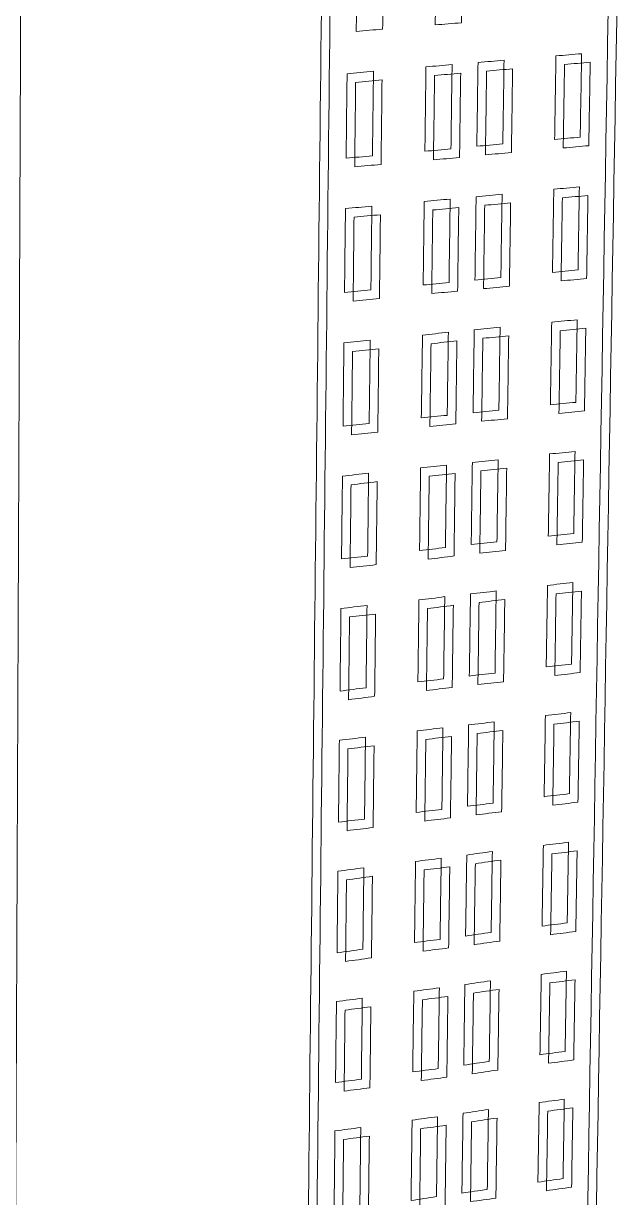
# Model space of a CAD drawing. Header units: centimetres. Extents: x -10.6 to 11.8, y -10.5 to 10.6.
# Drawn here: x 6.155 to 7.285, y -4.709 to -2.485 of the extents above; entities that cross this region are included whole.
import ezdxf

# ---------------------------------------------------------------- set-up
doc = ezdxf.new("R2010")
doc.units = ezdxf.units.CM
doc.header["$MEASUREMENT"] = 0
doc.layers.add('Livello 1', color=7, linetype='Continuous')

msp = doc.modelspace()

# ---------------------------------------------------------------- linework, layer by layer
at = {"layer": 'Livello 1', "color": 7, "lineweight": 9}
for points, knots in [([(7.14208, -9.54511), (7.16166, -8.40217), (7.18185, -7.22331), (7.20259, -6.01229), (7.20259, -6.01229), (7.22396, -4.76462), (7.246, -3.47729), (7.26872, -2.15032), (7.26872, -2.15032), (7.17869, -2.15705), (7.08831, -2.16379), (6.99761, -2.17056), (6.99761, -2.17056), (6.90655, -2.17736), (6.81481, -2.18422), (6.72273, -2.1911), (6.72273, -2.1911), (6.71381, -3.011), (6.70522, -3.81499), (6.69663, -4.60307), (6.69663, -4.60307), (6.6882, -5.37675), (6.67991, -6.13755), (6.67177, -6.88319), (6.67177, -6.88319), (6.58005, -6.90188), (6.48793, -6.92029), (6.39549, -6.93875), (6.39549, -6.93875), (6.3024, -6.95733), (6.20881, -6.97598), (6.11482, -6.99512), (6.11482, -6.99512), (6.11796, -6.2384), (6.12117, -5.46707), (6.12442, -4.68269), (6.12442, -4.68269), (6.12774, -3.88295), (6.13112, -3.06707), (6.13455, -2.23506), (6.13455, -2.23506), (6.03904, -2.24218), (5.94317, -2.24935), (5.84664, -2.25656), (5.84664, -2.25656), (5.74975, -2.26379), (5.65235, -2.27108), (5.55461, -2.27839), (5.55461, -2.27839), (5.55793, -3.66344), (5.56117, -5.00647), (5.56445, -6.30586), (5.56445, -6.30586), (5.56764, -7.56556), (5.57057, -8.78948), (5.57358, -9.97521), (5.57358, -9.97521), (5.61468, -9.96393), (5.65578, -9.95262), (5.69687, -9.94134), (5.69687, -9.94134), (5.69643, -9.96244), (5.69598, -9.98275), (5.69553, -10.00306), (5.69553, -10.00306), (5.70353, -10.01018), (5.71169, -10.01725), (5.71985, -10.02354), (5.71985, -10.02354), (5.94016, -9.96257), (6.15797, -9.90227), (6.37343, -9.84266), (6.37343, -9.84266), (6.58622, -9.78377), (6.79713, -9.72541), (7.00538, -9.66775), (7.00538, -9.66775), (7.01304, -9.65745), (7.0207, -9.64636), (7.02837, -9.63526), (7.02837, -9.63526), (7.02898, -9.61567), (7.02961, -9.59608), (7.03023, -9.57574), (7.03023, -9.57574), (7.06741, -9.56555), (7.10475, -9.55532), (7.14208, -9.54511)], [0, 0, 0, 0, 0.0454545, 0.0454545, 0.0454545, 0.0454545, 0.0909091, 0.0909091, 0.0909091, 0.0909091, 0.1363636, 0.1363636, 0.1363636, 0.1363636, 0.1818182, 0.1818182, 0.1818182, 0.1818182, 0.2272727, 0.2272727, 0.2272727, 0.2272727, 0.2727273, 0.2727273, 0.2727273, 0.2727273, 0.3181818, 0.3181818, 0.3181818, 0.3181818, 0.3636364, 0.3636364, 0.3636364, 0.3636364, 0.4090909, 0.4090909, 0.4090909, 0.4090909, 0.4545455, 0.4545455, 0.4545455, 0.4545455, 0.5, 0.5, 0.5, 0.5, 0.5454545, 0.5454545, 0.5454545, 0.5454545, 0.5909091, 0.5909091, 0.5909091, 0.5909091, 0.6363636, 0.6363636, 0.6363636, 0.6363636, 0.6818182, 0.6818182, 0.6818182, 0.6818182, 0.7272727, 0.7272727, 0.7272727, 0.7272727, 0.7727273, 0.7727273, 0.7727273, 0.7727273, 0.8181818, 0.8181818, 0.8181818, 0.8181818, 0.8636364, 0.8636364, 0.8636364, 0.8636364, 0.9090909, 0.9090909, 0.9090909, 0.9090909, 0.9545455, 0.9545455, 0.9545455, 0.9545455, 1, 1, 1, 1]), ([(7.15834, -9.56137), (7.17791, -8.41842), (7.19811, -7.23956), (7.21884, -6.02854), (7.21884, -6.02854), (7.24021, -4.78087), (7.26226, -3.49355), (7.28497, -2.16658), (7.28497, -2.16658), (7.19494, -2.1733), (7.10457, -2.18005), (7.01386, -2.18682), (7.01386, -2.18682), (6.92281, -2.19362), (6.83106, -2.20047), (6.73898, -2.20735), (6.73898, -2.20735), (6.73007, -3.02726), (6.72147, -3.83125), (6.71289, -4.61933), (6.71289, -4.61933), (6.70446, -5.393), (6.69616, -6.15381), (6.68803, -6.89945), (6.68803, -6.89945), (6.59631, -6.91814), (6.50419, -6.93654), (6.41174, -6.955), (6.41174, -6.955), (6.31866, -6.97359), (6.22507, -6.99224), (6.13108, -7.01138), (6.13108, -7.01138), (6.13422, -6.25465), (6.13743, -5.48333), (6.14068, -4.69895), (6.14068, -4.69895), (6.14399, -3.89921), (6.14737, -3.08332), (6.15081, -2.25131), (6.15081, -2.25131), (6.0553, -2.25844), (5.95943, -2.26561), (5.8629, -2.27282), (5.8629, -2.27282), (5.76601, -2.28004), (5.66861, -2.28733), (5.57087, -2.29465), (5.57087, -2.29465), (5.57419, -3.6797), (5.57742, -5.02273), (5.58071, -6.32212), (5.58071, -6.32212), (5.58389, -7.58182), (5.58683, -8.80574), (5.58983, -9.99147), (5.58983, -9.99147), (5.63093, -9.98019), (5.67203, -9.96888), (5.71313, -9.9576), (5.71313, -9.9576), (5.71268, -9.97869), (5.71223, -9.999), (5.71178, -10.01932), (5.71178, -10.01932), (5.71979, -10.02643), (5.72795, -10.0335), (5.7361, -10.0398), (5.7361, -10.0398), (5.95642, -9.97883), (6.17423, -9.91853), (6.38968, -9.85891), (6.38968, -9.85891), (6.60248, -9.80003), (6.81339, -9.74166), (7.02164, -9.68401), (7.02164, -9.68401), (7.0293, -9.6737), (7.03696, -9.66261), (7.04462, -9.65152), (7.04462, -9.65152), (7.04524, -9.63193), (7.04587, -9.61234), (7.04649, -9.592), (7.04649, -9.592), (7.08367, -9.5818), (7.121, -9.57158), (7.15834, -9.56137)], [0, 0, 0, 0, 0.0454545, 0.0454545, 0.0454545, 0.0454545, 0.0909091, 0.0909091, 0.0909091, 0.0909091, 0.1363636, 0.1363636, 0.1363636, 0.1363636, 0.1818182, 0.1818182, 0.1818182, 0.1818182, 0.2272727, 0.2272727, 0.2272727, 0.2272727, 0.2727273, 0.2727273, 0.2727273, 0.2727273, 0.3181818, 0.3181818, 0.3181818, 0.3181818, 0.3636364, 0.3636364, 0.3636364, 0.3636364, 0.4090909, 0.4090909, 0.4090909, 0.4090909, 0.4545455, 0.4545455, 0.4545455, 0.4545455, 0.5, 0.5, 0.5, 0.5, 0.5454545, 0.5454545, 0.5454545, 0.5454545, 0.5909091, 0.5909091, 0.5909091, 0.5909091, 0.6363636, 0.6363636, 0.6363636, 0.6363636, 0.6818182, 0.6818182, 0.6818182, 0.6818182, 0.7272727, 0.7272727, 0.7272727, 0.7272727, 0.7727273, 0.7727273, 0.7727273, 0.7727273, 0.8181818, 0.8181818, 0.8181818, 0.8181818, 0.8636364, 0.8636364, 0.8636364, 0.8636364, 0.9090909, 0.9090909, 0.9090909, 0.9090909, 0.9545455, 0.9545455, 0.9545455, 0.9545455, 1, 1, 1, 1]), ([(6.78771, -2.33908), (6.80431, -2.33778), (6.82109, -2.33647), (6.83787, -2.33517), (6.83787, -2.33517), (6.83724, -2.38884), (6.83661, -2.44252), (6.83597, -2.49543), (6.83597, -2.49543), (6.81922, -2.4968), (6.80248, -2.49817), (6.7859, -2.49953), (6.7859, -2.49953), (6.7865, -2.44655), (6.7871, -2.39282), (6.78771, -2.33908)], [0, 0, 0, 0, 0.25, 0.25, 0.25, 0.25, 0.5, 0.5, 0.5, 0.5, 0.75, 0.75, 0.75, 0.75, 1, 1, 1, 1]), ([(6.93769, -2.32738), (6.9543, -2.32609), (6.97074, -2.32481), (6.98735, -2.32351), (6.98735, -2.32351), (6.98662, -2.377), (6.9859, -2.43048), (6.98517, -2.48321), (6.98517, -2.48321), (6.9686, -2.48457), (6.95201, -2.48592), (6.93561, -2.48727), (6.93561, -2.48727), (6.9363, -2.43448), (6.937, -2.38093), (6.93769, -2.32738)], [0, 0, 0, 0, 0.25, 0.25, 0.25, 0.25, 0.5, 0.5, 0.5, 0.5, 0.75, 0.75, 0.75, 0.75, 1, 1, 1, 1]), ([(7.01678, -2.55847), (7.03316, -2.55708), (7.04973, -2.55569), (7.06611, -2.5543), (7.06611, -2.5543), (7.06533, -2.60766), (7.06454, -2.66027), (7.06377, -2.71288), (7.06377, -2.71288), (7.04741, -2.71432), (7.03088, -2.71579), (7.01452, -2.71723), (7.01452, -2.71723), (7.01527, -2.66456), (7.01602, -2.61189), (7.01678, -2.55847)], [0, 0, 0, 0, 0.25, 0.25, 0.25, 0.25, 0.5, 0.5, 0.5, 0.5, 0.75, 0.75, 0.75, 0.75, 1, 1, 1, 1]), ([(7.16445, -2.54602), (7.18066, -2.54465), (7.19688, -2.54328), (7.2131, -2.5419), (7.2131, -2.5419), (7.21223, -2.59433), (7.21135, -2.64749), (7.21048, -2.69992), (7.21048, -2.69992), (7.1943, -2.70136), (7.17811, -2.70279), (7.16192, -2.70422), (7.16192, -2.70422), (7.16276, -2.65174), (7.1636, -2.59851), (7.16445, -2.54602)], [0, 0, 0, 0, 0.25, 0.25, 0.25, 0.25, 0.5, 0.5, 0.5, 0.5, 0.75, 0.75, 0.75, 0.75, 1, 1, 1, 1]), ([(6.76856, -2.58016), (6.78512, -2.57876), (6.80185, -2.57659), (6.81858, -2.57519), (6.81858, -2.57519), (6.81795, -2.62886), (6.81731, -2.68253), (6.81668, -2.73545), (6.81668, -2.73545), (6.79998, -2.73692), (6.78328, -2.7384), (6.76676, -2.73986), (6.76676, -2.73986), (6.76736, -2.68688), (6.76796, -2.63314), (6.76856, -2.58016)], [0, 0, 0, 0, 0.25, 0.25, 0.25, 0.25, 0.5, 0.5, 0.5, 0.5, 0.75, 0.75, 0.75, 0.75, 1, 1, 1, 1]), ([(6.91811, -2.56679), (6.9345, -2.56541), (6.95105, -2.56402), (6.96761, -2.56263), (6.96761, -2.56263), (6.96689, -2.61611), (6.96617, -2.66884), (6.96544, -2.72233), (6.96544, -2.72233), (6.94892, -2.72379), (6.93239, -2.72524), (6.91603, -2.72668), (6.91603, -2.72668), (6.91672, -2.67314), (6.91741, -2.62035), (6.91811, -2.56679)], [0, 0, 0, 0, 0.25, 0.25, 0.25, 0.25, 0.5, 0.5, 0.5, 0.5, 0.75, 0.75, 0.75, 0.75, 1, 1, 1, 1]), ([(6.93436, -2.58305), (6.95075, -2.58167), (6.96731, -2.58028), (6.98387, -2.57888), (6.98387, -2.57888), (6.98315, -2.63237), (6.98242, -2.6851), (6.9817, -2.73858), (6.9817, -2.73858), (6.96517, -2.74004), (6.94865, -2.74149), (6.93229, -2.74294), (6.93229, -2.74294), (6.93297, -2.68939), (6.93367, -2.6366), (6.93436, -2.58305)], [0, 0, 0, 0, 0.25, 0.25, 0.25, 0.25, 0.5, 0.5, 0.5, 0.5, 0.75, 0.75, 0.75, 0.75, 1, 1, 1, 1]), ([(7.03304, -2.57472), (7.04942, -2.57334), (7.06598, -2.57195), (7.08237, -2.57056), (7.08237, -2.57056), (7.08159, -2.62392), (7.0808, -2.67652), (7.08003, -2.72913), (7.08003, -2.72913), (7.06367, -2.73058), (7.04713, -2.73204), (7.03078, -2.73348), (7.03078, -2.73348), (7.03152, -2.68081), (7.03228, -2.62814), (7.03304, -2.57472)], [0, 0, 0, 0, 0.25, 0.25, 0.25, 0.25, 0.5, 0.5, 0.5, 0.5, 0.75, 0.75, 0.75, 0.75, 1, 1, 1, 1]), ([(7.1807, -2.56228), (7.19692, -2.56091), (7.21314, -2.55954), (7.22936, -2.55816), (7.22936, -2.55816), (7.22848, -2.61058), (7.22761, -2.66375), (7.22674, -2.71617), (7.22674, -2.71617), (7.21055, -2.71762), (7.19437, -2.71905), (7.17817, -2.72048), (7.17817, -2.72048), (7.17902, -2.668), (7.17986, -2.61476), (7.1807, -2.56228)], [0, 0, 0, 0, 0.25, 0.25, 0.25, 0.25, 0.5, 0.5, 0.5, 0.5, 0.75, 0.75, 0.75, 0.75, 1, 1, 1, 1]), ([(6.78481, -2.59641), (6.80138, -2.59502), (6.81811, -2.59285), (6.83483, -2.59144), (6.83483, -2.59144), (6.83421, -2.64512), (6.83357, -2.69879), (6.83294, -2.75171), (6.83294, -2.75171), (6.81624, -2.75318), (6.79954, -2.75465), (6.78301, -2.75612), (6.78301, -2.75612), (6.78361, -2.70313), (6.78421, -2.64939), (6.78481, -2.59641)], [0, 0, 0, 0, 0.25, 0.25, 0.25, 0.25, 0.5, 0.5, 0.5, 0.5, 0.75, 0.75, 0.75, 0.75, 1, 1, 1, 1]), ([(7.16041, -2.79869), (7.17658, -2.79722), (7.19275, -2.79576), (7.20892, -2.79428), (7.20892, -2.79428), (7.20805, -2.8467), (7.20718, -2.89987), (7.20631, -2.95154), (7.20631, -2.95154), (7.19018, -2.95308), (7.17404, -2.95461), (7.15789, -2.95614), (7.15789, -2.95614), (7.15873, -2.90441), (7.15957, -2.85193), (7.16041, -2.79869)], [0, 0, 0, 0, 0.25, 0.25, 0.25, 0.25, 0.5, 0.5, 0.5, 0.5, 0.75, 0.75, 0.75, 0.75, 1, 1, 1, 1]), ([(6.91479, -2.82171), (6.93113, -2.82023), (6.94747, -2.81874), (6.96398, -2.81724), (6.96398, -2.81724), (6.96326, -2.86997), (6.96254, -2.9227), (6.96183, -2.97543), (6.96183, -2.97543), (6.94534, -2.977), (6.92903, -2.97855), (6.91272, -2.98009), (6.91272, -2.98009), (6.91341, -2.92729), (6.9141, -2.8745), (6.91479, -2.82171)], [0, 0, 0, 0, 0.25, 0.25, 0.25, 0.25, 0.5, 0.5, 0.5, 0.5, 0.75, 0.75, 0.75, 0.75, 1, 1, 1, 1]), ([(7.01317, -2.81278), (7.02952, -2.8113), (7.04602, -2.80981), (7.06237, -2.80832), (7.06237, -2.80832), (7.06158, -2.86092), (7.0608, -2.91353), (7.06003, -2.96614), (7.06003, -2.96614), (7.04372, -2.96769), (7.02724, -2.96925), (7.01093, -2.97079), (7.01093, -2.97079), (7.01167, -2.91812), (7.01243, -2.86545), (7.01317, -2.81278)], [0, 0, 0, 0, 0.25, 0.25, 0.25, 0.25, 0.5, 0.5, 0.5, 0.5, 0.75, 0.75, 0.75, 0.75, 1, 1, 1, 1]), ([(7.02943, -2.82904), (7.04577, -2.82755), (7.06228, -2.82606), (7.07862, -2.82457), (7.07862, -2.82457), (7.07784, -2.87718), (7.07706, -2.92979), (7.07629, -2.98239), (7.07629, -2.98239), (7.05998, -2.98395), (7.04349, -2.9855), (7.02718, -2.98704), (7.02718, -2.98704), (7.02793, -2.93438), (7.02868, -2.88171), (7.02943, -2.82904)], [0, 0, 0, 0, 0.25, 0.25, 0.25, 0.25, 0.5, 0.5, 0.5, 0.5, 0.75, 0.75, 0.75, 0.75, 1, 1, 1, 1]), ([(7.17667, -2.81495), (7.19283, -2.81348), (7.209, -2.81201), (7.22518, -2.81054), (7.22518, -2.81054), (7.22431, -2.86296), (7.22344, -2.91613), (7.22257, -2.9678), (7.22257, -2.9678), (7.20644, -2.96934), (7.19029, -2.97087), (7.17415, -2.9724), (7.17415, -2.9724), (7.17499, -2.92066), (7.17583, -2.86818), (7.17667, -2.81495)], [0, 0, 0, 0, 0.25, 0.25, 0.25, 0.25, 0.5, 0.5, 0.5, 0.5, 0.75, 0.75, 0.75, 0.75, 1, 1, 1, 1]), ([(6.76551, -2.83523), (6.78219, -2.83373), (6.79887, -2.83222), (6.81555, -2.8307), (6.81555, -2.8307), (6.81492, -2.88362), (6.8143, -2.93654), (6.81367, -2.98946), (6.81367, -2.98946), (6.79702, -2.99103), (6.78037, -2.9926), (6.76372, -2.99417), (6.76372, -2.99417), (6.76431, -2.94195), (6.76491, -2.88821), (6.76551, -2.83523)], [0, 0, 0, 0, 0.25, 0.25, 0.25, 0.25, 0.5, 0.5, 0.5, 0.5, 0.75, 0.75, 0.75, 0.75, 1, 1, 1, 1]), ([(6.78177, -2.85148), (6.79845, -2.84998), (6.81512, -2.84847), (6.83181, -2.84696), (6.83181, -2.84696), (6.83118, -2.89988), (6.83055, -2.9528), (6.82992, -3.00571), (6.82992, -3.00571), (6.81327, -3.00728), (6.79662, -3.00886), (6.77997, -3.01042), (6.77997, -3.01042), (6.78057, -2.9582), (6.78117, -2.90446), (6.78177, -2.85148)], [0, 0, 0, 0, 0.25, 0.25, 0.25, 0.25, 0.5, 0.5, 0.5, 0.5, 0.75, 0.75, 0.75, 0.75, 1, 1, 1, 1]), ([(6.93104, -2.83797), (6.94739, -2.83648), (6.96373, -2.83499), (6.98024, -2.83349), (6.98024, -2.83349), (6.97951, -2.88623), (6.9788, -2.93896), (6.97808, -2.99169), (6.97808, -2.99169), (6.9616, -2.99325), (6.94529, -2.9948), (6.92898, -2.99634), (6.92898, -2.99634), (6.92967, -2.94355), (6.93035, -2.89076), (6.93104, -2.83797)], [0, 0, 0, 0, 0.25, 0.25, 0.25, 0.25, 0.5, 0.5, 0.5, 0.5, 0.75, 0.75, 0.75, 0.75, 1, 1, 1, 1]), ([(7.1564, -3.05061), (7.17252, -3.04904), (7.18865, -3.04748), (7.20477, -3.0459), (7.20477, -3.0459), (7.20391, -3.09757), (7.20304, -3.15), (7.20218, -3.20242), (7.20218, -3.20242), (7.18608, -3.20406), (7.16999, -3.20568), (7.1539, -3.20731), (7.1539, -3.20731), (7.15473, -3.15483), (7.15556, -3.10309), (7.1564, -3.05061)], [0, 0, 0, 0, 0.25, 0.25, 0.25, 0.25, 0.5, 0.5, 0.5, 0.5, 0.75, 0.75, 0.75, 0.75, 1, 1, 1, 1]), ([(6.91149, -3.07512), (6.92778, -3.07353), (6.94408, -3.07119), (6.96054, -3.06959), (6.96054, -3.06959), (6.95982, -3.12233), (6.95911, -3.17505), (6.9584, -3.22704), (6.9584, -3.22704), (6.94196, -3.22869), (6.9257, -3.23034), (6.90926, -3.23199), (6.90926, -3.23199), (6.90995, -3.17995), (6.91081, -3.12715), (6.91149, -3.07512)], [0, 0, 0, 0, 0.25, 0.25, 0.25, 0.25, 0.5, 0.5, 0.5, 0.5, 0.75, 0.75, 0.75, 0.75, 1, 1, 1, 1]), ([(7.00959, -3.06484), (7.02588, -3.06326), (7.04235, -3.06167), (7.05863, -3.06008), (7.05863, -3.06008), (7.05786, -3.11268), (7.05709, -3.16529), (7.05632, -3.21714), (7.05632, -3.21714), (7.03988, -3.2188), (7.02362, -3.22045), (7.00736, -3.22209), (7.00736, -3.22209), (7.0081, -3.17018), (7.00884, -3.11751), (7.00959, -3.06484)], [0, 0, 0, 0, 0.25, 0.25, 0.25, 0.25, 0.5, 0.5, 0.5, 0.5, 0.75, 0.75, 0.75, 0.75, 1, 1, 1, 1]), ([(7.17265, -3.06687), (7.18877, -3.0653), (7.2049, -3.06374), (7.22102, -3.06216), (7.22102, -3.06216), (7.22016, -3.11383), (7.21929, -3.16625), (7.21843, -3.21868), (7.21843, -3.21868), (7.20234, -3.22032), (7.18625, -3.22194), (7.17015, -3.22357), (7.17015, -3.22357), (7.17099, -3.17109), (7.17182, -3.11935), (7.17265, -3.06687)], [0, 0, 0, 0, 0.25, 0.25, 0.25, 0.25, 0.5, 0.5, 0.5, 0.5, 0.75, 0.75, 0.75, 0.75, 1, 1, 1, 1]), ([(6.76265, -3.08953), (6.77911, -3.08794), (6.79591, -3.08632), (6.81237, -3.08471), (6.81237, -3.08471), (6.81175, -3.13763), (6.81113, -3.18979), (6.8105, -3.24271), (6.8105, -3.24271), (6.7939, -3.24438), (6.7773, -3.24606), (6.76087, -3.24772), (6.76087, -3.24772), (6.76145, -3.19474), (6.76205, -3.14252), (6.76265, -3.08953)], [0, 0, 0, 0, 0.25, 0.25, 0.25, 0.25, 0.5, 0.5, 0.5, 0.5, 0.75, 0.75, 0.75, 0.75, 1, 1, 1, 1]), ([(6.92774, -3.09138), (6.94404, -3.08979), (6.96033, -3.08745), (6.97679, -3.08585), (6.97679, -3.08585), (6.97608, -3.13858), (6.97537, -3.19131), (6.97465, -3.24329), (6.97465, -3.24329), (6.95822, -3.24495), (6.94195, -3.2466), (6.92552, -3.24824), (6.92552, -3.24824), (6.92621, -3.19621), (6.92706, -3.14341), (6.92774, -3.09138)], [0, 0, 0, 0, 0.25, 0.25, 0.25, 0.25, 0.5, 0.5, 0.5, 0.5, 0.75, 0.75, 0.75, 0.75, 1, 1, 1, 1]), ([(7.02584, -3.0811), (7.04214, -3.07952), (7.0586, -3.07793), (7.07489, -3.07633), (7.07489, -3.07633), (7.07411, -3.12894), (7.07335, -3.18155), (7.07257, -3.2334), (7.07257, -3.2334), (7.05614, -3.23506), (7.03987, -3.23671), (7.02362, -3.23835), (7.02362, -3.23835), (7.02435, -3.18643), (7.0251, -3.13376), (7.02584, -3.0811)], [0, 0, 0, 0, 0.25, 0.25, 0.25, 0.25, 0.5, 0.5, 0.5, 0.5, 0.75, 0.75, 0.75, 0.75, 1, 1, 1, 1]), ([(6.7789, -3.10579), (6.79536, -3.10419), (6.81217, -3.10258), (6.82863, -3.10096), (6.82863, -3.10096), (6.828, -3.15389), (6.82738, -3.20605), (6.82676, -3.25896), (6.82676, -3.25896), (6.81015, -3.26064), (6.79355, -3.26231), (6.77712, -3.26398), (6.77712, -3.26398), (6.77771, -3.21099), (6.77831, -3.15877), (6.7789, -3.10579)], [0, 0, 0, 0, 0.25, 0.25, 0.25, 0.25, 0.5, 0.5, 0.5, 0.5, 0.75, 0.75, 0.75, 0.75, 1, 1, 1, 1]), ([(7.00602, -3.31614), (7.02227, -3.31447), (7.03852, -3.31278), (7.05493, -3.31109), (7.05493, -3.31109), (7.05416, -3.36295), (7.05339, -3.4148), (7.05262, -3.46666), (7.05262, -3.46666), (7.03624, -3.46841), (7.02002, -3.47016), (7.00381, -3.47189), (7.00381, -3.47189), (7.00455, -3.41998), (7.00528, -3.36806), (7.00602, -3.31614)], [0, 0, 0, 0, 0.25, 0.25, 0.25, 0.25, 0.5, 0.5, 0.5, 0.5, 0.75, 0.75, 0.75, 0.75, 1, 1, 1, 1]), ([(7.1524, -3.30028), (7.16848, -3.29862), (7.18456, -3.29696), (7.20063, -3.29528), (7.20063, -3.29528), (7.19977, -3.34695), (7.19892, -3.39937), (7.19807, -3.45105), (7.19807, -3.45105), (7.18184, -3.45278), (7.16597, -3.45451), (7.14992, -3.45623), (7.14992, -3.45623), (7.15074, -3.40449), (7.15158, -3.35276), (7.1524, -3.30028)], [0, 0, 0, 0, 0.25, 0.25, 0.25, 0.25, 0.5, 0.5, 0.5, 0.5, 0.75, 0.75, 0.75, 0.75, 1, 1, 1, 1]), ([(7.16866, -3.31654), (7.18474, -3.31488), (7.20081, -3.31321), (7.21689, -3.31153), (7.21689, -3.31153), (7.21603, -3.36321), (7.21518, -3.41563), (7.21432, -3.4673), (7.21432, -3.4673), (7.1981, -3.46904), (7.18222, -3.47076), (7.16618, -3.47248), (7.16618, -3.47248), (7.167, -3.42075), (7.16783, -3.36902), (7.16866, -3.31654)], [0, 0, 0, 0, 0.25, 0.25, 0.25, 0.25, 0.5, 0.5, 0.5, 0.5, 0.75, 0.75, 0.75, 0.75, 1, 1, 1, 1]), ([(6.7598, -3.34233), (6.77621, -3.34063), (6.7928, -3.33816), (6.80938, -3.33645), (6.80938, -3.33645), (6.80876, -3.38937), (6.80814, -3.44153), (6.80752, -3.49369), (6.80752, -3.49369), (6.79097, -3.49546), (6.77441, -3.49724), (6.75803, -3.499), (6.75803, -3.499), (6.75862, -3.44678), (6.75921, -3.39455), (6.7598, -3.34233)], [0, 0, 0, 0, 0.25, 0.25, 0.25, 0.25, 0.5, 0.5, 0.5, 0.5, 0.75, 0.75, 0.75, 0.75, 1, 1, 1, 1]), ([(6.90804, -3.32626), (6.92446, -3.32458), (6.9407, -3.3229), (6.95711, -3.3212), (6.95711, -3.3212), (6.95641, -3.37318), (6.9557, -3.42515), (6.95499, -3.47713), (6.95499, -3.47713), (6.93861, -3.47964), (6.92238, -3.48139), (6.906, -3.48313), (6.906, -3.48313), (6.90668, -3.43109), (6.90736, -3.3783), (6.90804, -3.32626)], [0, 0, 0, 0, 0.25, 0.25, 0.25, 0.25, 0.5, 0.5, 0.5, 0.5, 0.75, 0.75, 0.75, 0.75, 1, 1, 1, 1]), ([(7.02228, -3.3324), (7.03852, -3.33072), (7.05477, -3.32904), (7.07118, -3.32734), (7.07118, -3.32734), (7.07042, -3.3792), (7.06964, -3.43105), (7.06888, -3.48291), (7.06888, -3.48291), (7.05249, -3.48466), (7.03628, -3.48641), (7.02006, -3.48815), (7.02006, -3.48815), (7.0208, -3.43623), (7.02154, -3.38432), (7.02228, -3.3324)], [0, 0, 0, 0, 0.25, 0.25, 0.25, 0.25, 0.5, 0.5, 0.5, 0.5, 0.75, 0.75, 0.75, 0.75, 1, 1, 1, 1]), ([(6.77605, -3.35859), (6.79247, -3.35689), (6.80905, -3.35442), (6.82564, -3.3527), (6.82564, -3.3527), (6.82502, -3.40563), (6.82439, -3.45779), (6.82378, -3.50994), (6.82378, -3.50994), (6.80722, -3.51172), (6.79067, -3.5135), (6.77429, -3.51526), (6.77429, -3.51526), (6.77487, -3.46304), (6.77547, -3.41081), (6.77605, -3.35859)], [0, 0, 0, 0, 0.25, 0.25, 0.25, 0.25, 0.5, 0.5, 0.5, 0.5, 0.75, 0.75, 0.75, 0.75, 1, 1, 1, 1]), ([(6.9243, -3.34252), (6.94072, -3.34084), (6.95696, -3.33915), (6.97337, -3.33745), (6.97337, -3.33745), (6.97266, -3.38943), (6.97195, -3.44141), (6.97124, -3.49338), (6.97124, -3.49338), (6.95486, -3.4959), (6.93864, -3.49764), (6.92226, -3.49939), (6.92226, -3.49939), (6.92294, -3.44735), (6.92362, -3.39456), (6.9243, -3.34252)], [0, 0, 0, 0, 0.25, 0.25, 0.25, 0.25, 0.5, 0.5, 0.5, 0.5, 0.75, 0.75, 0.75, 0.75, 1, 1, 1, 1]), ([(7.14844, -3.5492), (7.16447, -3.54744), (7.18033, -3.54568), (7.19652, -3.5439), (7.19652, -3.5439), (7.19568, -3.59558), (7.19482, -3.64651), (7.19397, -3.69818), (7.19397, -3.69818), (7.17781, -3.70002), (7.16197, -3.70183), (7.14597, -3.70365), (7.14597, -3.70365), (7.14679, -3.65267), (7.14762, -3.60094), (7.14844, -3.5492)], [0, 0, 0, 0, 0.25, 0.25, 0.25, 0.25, 0.5, 0.5, 0.5, 0.5, 0.75, 0.75, 0.75, 0.75, 1, 1, 1, 1]), ([(6.90479, -3.57665), (6.92115, -3.57487), (6.93735, -3.57309), (6.95371, -3.57054), (6.95371, -3.57054), (6.95301, -3.62251), (6.9523, -3.6745), (6.9516, -3.72647), (6.9516, -3.72647), (6.93526, -3.72833), (6.91892, -3.73017), (6.90275, -3.73201), (6.90275, -3.73201), (6.90343, -3.67997), (6.90411, -3.62869), (6.90479, -3.57665)], [0, 0, 0, 0, 0.25, 0.25, 0.25, 0.25, 0.5, 0.5, 0.5, 0.5, 0.75, 0.75, 0.75, 0.75, 1, 1, 1, 1]), ([(7.00248, -3.56519), (7.01868, -3.56342), (7.03488, -3.56163), (7.05125, -3.55985), (7.05125, -3.55985), (7.05048, -3.6117), (7.04972, -3.66356), (7.04895, -3.71541), (7.04895, -3.71541), (7.03261, -3.71726), (7.01628, -3.7191), (7.00028, -3.72094), (7.00028, -3.72094), (7.00101, -3.66903), (7.00175, -3.61711), (7.00248, -3.56519)], [0, 0, 0, 0, 0.25, 0.25, 0.25, 0.25, 0.5, 0.5, 0.5, 0.5, 0.75, 0.75, 0.75, 0.75, 1, 1, 1, 1]), ([(7.01874, -3.58145), (7.03493, -3.57968), (7.05113, -3.57789), (7.0675, -3.5761), (7.0675, -3.5761), (7.06673, -3.62795), (7.06597, -3.67981), (7.06521, -3.73166), (7.06521, -3.73166), (7.04887, -3.73352), (7.03254, -3.73536), (7.01653, -3.7372), (7.01653, -3.7372), (7.01726, -3.68528), (7.018, -3.63337), (7.01874, -3.58145)], [0, 0, 0, 0, 0.25, 0.25, 0.25, 0.25, 0.5, 0.5, 0.5, 0.5, 0.75, 0.75, 0.75, 0.75, 1, 1, 1, 1]), ([(7.16469, -3.56546), (7.18073, -3.5637), (7.19659, -3.56194), (7.21278, -3.56016), (7.21278, -3.56016), (7.21193, -3.61184), (7.21108, -3.66276), (7.21023, -3.71443), (7.21023, -3.71443), (7.19406, -3.71627), (7.17823, -3.71809), (7.16222, -3.7199), (7.16222, -3.7199), (7.16305, -3.66892), (7.16387, -3.61719), (7.16469, -3.56546)], [0, 0, 0, 0, 0.25, 0.25, 0.25, 0.25, 0.5, 0.5, 0.5, 0.5, 0.75, 0.75, 0.75, 0.75, 1, 1, 1, 1]), ([(6.75697, -3.59285), (6.77334, -3.59105), (6.78987, -3.58924), (6.80641, -3.58744), (6.80641, -3.58744), (6.80579, -3.6396), (6.80518, -3.69175), (6.80456, -3.74316), (6.80456, -3.74316), (6.78805, -3.74504), (6.77155, -3.74766), (6.75521, -3.74952), (6.75521, -3.74952), (6.75579, -3.6973), (6.75638, -3.64508), (6.75697, -3.59285)], [0, 0, 0, 0, 0.25, 0.25, 0.25, 0.25, 0.5, 0.5, 0.5, 0.5, 0.75, 0.75, 0.75, 0.75, 1, 1, 1, 1]), ([(6.92104, -3.59291), (6.93741, -3.59112), (6.9536, -3.58934), (6.96997, -3.5868), (6.96997, -3.5868), (6.96927, -3.63877), (6.96856, -3.69075), (6.96786, -3.74273), (6.96786, -3.74273), (6.95152, -3.74459), (6.93518, -3.74642), (6.91901, -3.74827), (6.91901, -3.74827), (6.91969, -3.69623), (6.92036, -3.64495), (6.92104, -3.59291)], [0, 0, 0, 0, 0.25, 0.25, 0.25, 0.25, 0.5, 0.5, 0.5, 0.5, 0.75, 0.75, 0.75, 0.75, 1, 1, 1, 1]), ([(6.77323, -3.60911), (6.7896, -3.60731), (6.80613, -3.6055), (6.82266, -3.60369), (6.82266, -3.60369), (6.82205, -3.65585), (6.82143, -3.70801), (6.82082, -3.75942), (6.82082, -3.75942), (6.80431, -3.76129), (6.7878, -3.76392), (6.77146, -3.76578), (6.77146, -3.76578), (6.77205, -3.71356), (6.77264, -3.66133), (6.77323, -3.60911)], [0, 0, 0, 0, 0.25, 0.25, 0.25, 0.25, 0.5, 0.5, 0.5, 0.5, 0.75, 0.75, 0.75, 0.75, 1, 1, 1, 1]), ([(7.14449, -3.79587), (7.16048, -3.79402), (7.17629, -3.79216), (7.19244, -3.79029), (7.19244, -3.79029), (7.1916, -3.84196), (7.19075, -3.89289), (7.1899, -3.94381), (7.1899, -3.94381), (7.17378, -3.94574), (7.15799, -3.94766), (7.14204, -3.94957), (7.14204, -3.94957), (7.14286, -3.89859), (7.14367, -3.8476), (7.14449, -3.79587)], [0, 0, 0, 0, 0.25, 0.25, 0.25, 0.25, 0.5, 0.5, 0.5, 0.5, 0.75, 0.75, 0.75, 0.75, 1, 1, 1, 1]), ([(6.90154, -3.82478), (6.91769, -3.8229), (6.93402, -3.82102), (6.95033, -3.81912), (6.95033, -3.81912), (6.94963, -3.87111), (6.94893, -3.92233), (6.94823, -3.97355), (6.94823, -3.97355), (6.93194, -3.97551), (6.91565, -3.97745), (6.89953, -3.97939), (6.89953, -3.97939), (6.9002, -3.9281), (6.90087, -3.87682), (6.90154, -3.82478)], [0, 0, 0, 0, 0.25, 0.25, 0.25, 0.25, 0.5, 0.5, 0.5, 0.5, 0.75, 0.75, 0.75, 0.75, 1, 1, 1, 1]), ([(6.99896, -3.81349), (7.01494, -3.81162), (7.03127, -3.80973), (7.04758, -3.80784), (7.04758, -3.80784), (7.04682, -3.85895), (7.04606, -3.9108), (7.0453, -3.96191), (7.0453, -3.96191), (7.02902, -3.96385), (7.01272, -3.9658), (6.99677, -3.96773), (6.99677, -3.96773), (6.9975, -3.91657), (6.99823, -3.86465), (6.99896, -3.81349)], [0, 0, 0, 0, 0.25, 0.25, 0.25, 0.25, 0.5, 0.5, 0.5, 0.5, 0.75, 0.75, 0.75, 0.75, 1, 1, 1, 1]), ([(7.01522, -3.82974), (7.0312, -3.82788), (7.04752, -3.82599), (7.06384, -3.8241), (7.06384, -3.8241), (7.06308, -3.87521), (7.06232, -3.92706), (7.06156, -3.97816), (7.06156, -3.97816), (7.04527, -3.98011), (7.02898, -3.98206), (7.01302, -3.98399), (7.01302, -3.98399), (7.01375, -3.93282), (7.01448, -3.88091), (7.01522, -3.82974)], [0, 0, 0, 0, 0.25, 0.25, 0.25, 0.25, 0.5, 0.5, 0.5, 0.5, 0.75, 0.75, 0.75, 0.75, 1, 1, 1, 1]), ([(7.16075, -3.81212), (7.17673, -3.81027), (7.19255, -3.80842), (7.2087, -3.80655), (7.2087, -3.80655), (7.20785, -3.85822), (7.20701, -3.90914), (7.20616, -3.96007), (7.20616, -3.96007), (7.19004, -3.962), (7.17425, -3.96392), (7.1583, -3.96583), (7.1583, -3.96583), (7.15911, -3.91484), (7.15993, -3.86386), (7.16075, -3.81212)], [0, 0, 0, 0, 0.25, 0.25, 0.25, 0.25, 0.5, 0.5, 0.5, 0.5, 0.75, 0.75, 0.75, 0.75, 1, 1, 1, 1]), ([(6.75399, -3.84262), (6.77048, -3.84072), (6.78697, -3.83881), (6.80346, -3.8369), (6.80346, -3.8369), (6.80284, -3.88831), (6.80223, -3.94047), (6.80162, -3.99188), (6.80162, -3.99188), (6.78516, -3.99385), (6.7687, -3.99582), (6.75224, -3.99778), (6.75224, -3.99778), (6.75282, -3.94631), (6.75341, -3.89409), (6.75399, -3.84262)], [0, 0, 0, 0, 0.25, 0.25, 0.25, 0.25, 0.5, 0.5, 0.5, 0.5, 0.75, 0.75, 0.75, 0.75, 1, 1, 1, 1]), ([(6.9178, -3.84104), (6.93395, -3.83916), (6.95027, -3.83728), (6.96659, -3.83538), (6.96659, -3.83538), (6.96589, -3.88736), (6.96519, -3.93858), (6.96449, -3.98981), (6.96449, -3.98981), (6.9482, -3.99177), (6.93191, -3.99371), (6.91578, -3.99565), (6.91578, -3.99565), (6.91645, -3.94436), (6.91713, -3.89307), (6.9178, -3.84104)], [0, 0, 0, 0, 0.25, 0.25, 0.25, 0.25, 0.5, 0.5, 0.5, 0.5, 0.75, 0.75, 0.75, 0.75, 1, 1, 1, 1]), ([(6.77025, -3.85887), (6.78673, -3.85698), (6.80322, -3.85507), (6.81971, -3.85316), (6.81971, -3.85316), (6.8191, -3.90457), (6.81848, -3.95672), (6.81787, -4.00813), (6.81787, -4.00813), (6.80141, -4.0101), (6.78495, -4.01208), (6.7685, -4.01403), (6.7685, -4.01403), (6.76908, -3.96257), (6.76966, -3.91034), (6.77025, -3.85887)], [0, 0, 0, 0, 0.25, 0.25, 0.25, 0.25, 0.5, 0.5, 0.5, 0.5, 0.75, 0.75, 0.75, 0.75, 1, 1, 1, 1]), ([(7.14058, -4.04179), (7.15651, -4.03984), (7.17229, -4.03789), (7.18839, -4.03592), (7.18839, -4.03592), (7.18755, -4.08685), (7.18671, -4.13777), (7.18587, -4.1887), (7.18587, -4.1887), (7.16979, -4.19072), (7.15388, -4.19274), (7.13814, -4.19474), (7.13814, -4.19474), (7.13895, -4.14376), (7.13976, -4.09277), (7.14058, -4.04179)], [0, 0, 0, 0, 0.25, 0.25, 0.25, 0.25, 0.5, 0.5, 0.5, 0.5, 0.75, 0.75, 0.75, 0.75, 1, 1, 1, 1]), ([(6.89832, -4.07215), (6.91443, -4.07018), (6.9307, -4.0682), (6.94698, -4.06621), (6.94698, -4.06621), (6.94628, -4.11743), (6.94558, -4.16866), (6.94472, -4.21988), (6.94472, -4.21988), (6.92848, -4.22193), (6.9124, -4.22397), (6.89632, -4.22601), (6.89632, -4.22601), (6.89699, -4.17472), (6.89766, -4.12344), (6.89832, -4.07215)], [0, 0, 0, 0, 0.25, 0.25, 0.25, 0.25, 0.5, 0.5, 0.5, 0.5, 0.75, 0.75, 0.75, 0.75, 1, 1, 1, 1]), ([(6.99546, -4.06028), (7.0114, -4.05756), (7.02767, -4.05557), (7.04394, -4.05359), (7.04394, -4.05359), (7.04318, -4.1047), (7.04243, -4.1558), (7.04168, -4.2069), (7.04168, -4.2069), (7.02544, -4.20895), (7.00919, -4.21099), (6.99311, -4.21377), (6.99311, -4.21377), (6.99384, -4.16261), (6.99473, -4.11144), (6.99546, -4.06028)], [0, 0, 0, 0, 0.25, 0.25, 0.25, 0.25, 0.5, 0.5, 0.5, 0.5, 0.75, 0.75, 0.75, 0.75, 1, 1, 1, 1]), ([(7.01171, -4.07653), (7.02765, -4.07381), (7.04393, -4.07183), (7.0602, -4.06985), (7.0602, -4.06985), (7.05944, -4.12095), (7.05869, -4.17206), (7.05794, -4.22316), (7.05794, -4.22316), (7.04169, -4.22521), (7.02545, -4.22725), (7.00937, -4.23003), (7.00937, -4.23003), (7.01009, -4.17886), (7.01099, -4.1277), (7.01171, -4.07653)], [0, 0, 0, 0, 0.25, 0.25, 0.25, 0.25, 0.5, 0.5, 0.5, 0.5, 0.75, 0.75, 0.75, 0.75, 1, 1, 1, 1]), ([(7.15683, -4.05805), (7.17277, -4.0561), (7.18854, -4.05415), (7.20465, -4.05218), (7.20465, -4.05218), (7.2038, -4.1031), (7.20296, -4.15403), (7.20212, -4.20495), (7.20212, -4.20495), (7.18604, -4.20698), (7.17013, -4.20899), (7.1544, -4.211), (7.1544, -4.211), (7.15521, -4.16001), (7.15602, -4.10903), (7.15683, -4.05805)], [0, 0, 0, 0, 0.25, 0.25, 0.25, 0.25, 0.5, 0.5, 0.5, 0.5, 0.75, 0.75, 0.75, 0.75, 1, 1, 1, 1]), ([(6.75119, -4.09087), (6.76747, -4.08888), (6.78408, -4.08611), (6.80035, -4.08411), (6.80035, -4.08411), (6.79974, -4.13552), (6.79913, -4.18768), (6.79852, -4.23832), (6.79852, -4.23832), (6.78211, -4.24115), (6.7657, -4.24322), (6.74946, -4.24528), (6.74946, -4.24528), (6.75003, -4.19381), (6.75061, -4.14234), (6.75119, -4.09087)], [0, 0, 0, 0, 0.25, 0.25, 0.25, 0.25, 0.5, 0.5, 0.5, 0.5, 0.75, 0.75, 0.75, 0.75, 1, 1, 1, 1]), ([(6.91458, -4.08841), (6.93069, -4.08643), (6.94696, -4.08446), (6.96323, -4.08247), (6.96323, -4.08247), (6.96253, -4.13369), (6.96184, -4.18491), (6.96098, -4.23614), (6.96098, -4.23614), (6.94473, -4.23819), (6.92865, -4.24023), (6.91258, -4.24226), (6.91258, -4.24226), (6.91324, -4.19098), (6.91391, -4.1397), (6.91458, -4.08841)], [0, 0, 0, 0, 0.25, 0.25, 0.25, 0.25, 0.5, 0.5, 0.5, 0.5, 0.75, 0.75, 0.75, 0.75, 1, 1, 1, 1]), ([(6.76745, -4.10713), (6.78372, -4.10514), (6.80033, -4.10237), (6.81661, -4.10036), (6.81661, -4.10036), (6.81599, -4.15177), (6.81538, -4.20393), (6.81478, -4.25458), (6.81478, -4.25458), (6.79837, -4.25741), (6.78196, -4.25948), (6.76571, -4.26153), (6.76571, -4.26153), (6.76629, -4.21006), (6.76687, -4.15859), (6.76745, -4.10713)], [0, 0, 0, 0, 0.25, 0.25, 0.25, 0.25, 0.5, 0.5, 0.5, 0.5, 0.75, 0.75, 0.75, 0.75, 1, 1, 1, 1]), ([(7.13668, -4.28621), (7.1524, -4.28417), (7.1683, -4.28213), (7.18435, -4.28006), (7.18435, -4.28006), (7.18352, -4.33024), (7.18268, -4.38116), (7.18184, -4.43208), (7.18184, -4.43208), (7.16582, -4.43421), (7.14995, -4.43631), (7.13409, -4.43841), (7.13409, -4.43841), (7.13506, -4.38743), (7.13587, -4.3372), (7.13668, -4.28621)], [0, 0, 0, 0, 0.25, 0.25, 0.25, 0.25, 0.5, 0.5, 0.5, 0.5, 0.75, 0.75, 0.75, 0.75, 1, 1, 1, 1]), ([(6.89513, -4.31802), (6.91118, -4.31595), (6.92725, -4.31387), (6.94347, -4.31179), (6.94347, -4.31179), (6.94277, -4.36301), (6.94208, -4.41348), (6.94139, -4.4647), (6.94139, -4.4647), (6.92519, -4.46686), (6.90916, -4.46898), (6.89296, -4.47112), (6.89296, -4.47112), (6.89363, -4.42059), (6.89429, -4.3693), (6.89513, -4.31802)], [0, 0, 0, 0, 0.25, 0.25, 0.25, 0.25, 0.5, 0.5, 0.5, 0.5, 0.75, 0.75, 0.75, 0.75, 1, 1, 1, 1]), ([(6.99181, -4.30556), (7.00787, -4.30275), (7.0241, -4.30067), (7.04033, -4.29859), (7.04033, -4.29859), (7.03957, -4.34969), (7.03882, -4.4008), (7.03807, -4.45115), (7.03807, -4.45115), (7.02188, -4.45329), (7.00567, -4.45618), (6.98965, -4.4583), (6.98965, -4.4583), (6.99037, -4.40714), (6.99109, -4.35598), (6.99181, -4.30556)], [0, 0, 0, 0, 0.25, 0.25, 0.25, 0.25, 0.5, 0.5, 0.5, 0.5, 0.75, 0.75, 0.75, 0.75, 1, 1, 1, 1]), ([(7.00807, -4.32182), (7.02413, -4.319), (7.04035, -4.31693), (7.05658, -4.31484), (7.05658, -4.31484), (7.05583, -4.36595), (7.05508, -4.41706), (7.05432, -4.4674), (7.05432, -4.4674), (7.03813, -4.46954), (7.02193, -4.47244), (7.0059, -4.47456), (7.0059, -4.47456), (7.00663, -4.4234), (7.00734, -4.37223), (7.00807, -4.32182)], [0, 0, 0, 0, 0.25, 0.25, 0.25, 0.25, 0.5, 0.5, 0.5, 0.5, 0.75, 0.75, 0.75, 0.75, 1, 1, 1, 1]), ([(7.15293, -4.30247), (7.16866, -4.30042), (7.18455, -4.29838), (7.20061, -4.29631), (7.20061, -4.29631), (7.19977, -4.34649), (7.19894, -4.39741), (7.1981, -4.44834), (7.1981, -4.44834), (7.18207, -4.45046), (7.1662, -4.45257), (7.15034, -4.45467), (7.15034, -4.45467), (7.15132, -4.40368), (7.15212, -4.35345), (7.15293, -4.30247)], [0, 0, 0, 0, 0.25, 0.25, 0.25, 0.25, 0.5, 0.5, 0.5, 0.5, 0.75, 0.75, 0.75, 0.75, 1, 1, 1, 1]), ([(6.74841, -4.33761), (6.76464, -4.33553), (6.78104, -4.33341), (6.79743, -4.33131), (6.79743, -4.33131), (6.79682, -4.38196), (6.79622, -4.43337), (6.79561, -4.48477), (6.79561, -4.48477), (6.77925, -4.48694), (6.76289, -4.48911), (6.74668, -4.49125), (6.74668, -4.49125), (6.74726, -4.43979), (6.74784, -4.38908), (6.74841, -4.33761)], [0, 0, 0, 0, 0.25, 0.25, 0.25, 0.25, 0.5, 0.5, 0.5, 0.5, 0.75, 0.75, 0.75, 0.75, 1, 1, 1, 1]), ([(6.91138, -4.33427), (6.92744, -4.3322), (6.9435, -4.33013), (6.95972, -4.32804), (6.95972, -4.32804), (6.95903, -4.37926), (6.95833, -4.42973), (6.95765, -4.48096), (6.95765, -4.48096), (6.94145, -4.48311), (6.92542, -4.48524), (6.90922, -4.48737), (6.90922, -4.48737), (6.90988, -4.43685), (6.91055, -4.38556), (6.91138, -4.33427)], [0, 0, 0, 0, 0.25, 0.25, 0.25, 0.25, 0.5, 0.5, 0.5, 0.5, 0.75, 0.75, 0.75, 0.75, 1, 1, 1, 1]), ([(6.76467, -4.35387), (6.7809, -4.35178), (6.7973, -4.34967), (6.81368, -4.34756), (6.81368, -4.34756), (6.81308, -4.39821), (6.81248, -4.44962), (6.81187, -4.50103), (6.81187, -4.50103), (6.7955, -4.50319), (6.77914, -4.50536), (6.76294, -4.50751), (6.76294, -4.50751), (6.76352, -4.45605), (6.7641, -4.40533), (6.76467, -4.35387)], [0, 0, 0, 0, 0.25, 0.25, 0.25, 0.25, 0.5, 0.5, 0.5, 0.5, 0.75, 0.75, 0.75, 0.75, 1, 1, 1, 1]), ([(7.13264, -4.52913), (7.14849, -4.527), (7.16433, -4.52486), (7.18035, -4.52269), (7.18035, -4.52269), (7.17951, -4.57287), (7.17867, -4.62305), (7.17784, -4.67322), (7.17784, -4.67322), (7.16186, -4.67544), (7.14604, -4.67764), (7.13022, -4.67984), (7.13022, -4.67984), (7.13103, -4.6296), (7.13183, -4.57937), (7.13264, -4.52913)], [0, 0, 0, 0, 0.25, 0.25, 0.25, 0.25, 0.5, 0.5, 0.5, 0.5, 0.75, 0.75, 0.75, 0.75, 1, 1, 1, 1]), ([(6.89178, -4.56238), (6.90796, -4.5602), (6.92397, -4.55804), (6.94015, -4.55585), (6.94015, -4.55585), (6.93945, -4.60633), (6.93876, -4.65679), (6.93808, -4.70726), (6.93808, -4.70726), (6.92193, -4.70951), (6.90594, -4.71249), (6.88979, -4.71472), (6.88979, -4.71472), (6.89045, -4.66419), (6.89111, -4.6129), (6.89178, -4.56238)], [0, 0, 0, 0, 0.25, 0.25, 0.25, 0.25, 0.5, 0.5, 0.5, 0.5, 0.75, 0.75, 0.75, 0.75, 1, 1, 1, 1]), ([(6.98835, -4.54934), (7.00436, -4.54719), (7.02054, -4.54426), (7.03656, -4.54209), (7.03656, -4.54209), (7.03581, -4.59319), (7.03507, -4.64354), (7.03432, -4.69389), (7.03432, -4.69389), (7.01833, -4.69613), (7.00218, -4.69836), (6.9862, -4.70058), (6.9862, -4.70058), (6.98691, -4.65017), (6.98764, -4.59976), (6.98835, -4.54934)], [0, 0, 0, 0, 0.25, 0.25, 0.25, 0.25, 0.5, 0.5, 0.5, 0.5, 0.75, 0.75, 0.75, 0.75, 1, 1, 1, 1]), ([(7.00461, -4.5656), (7.02062, -4.56344), (7.0368, -4.56051), (7.05281, -4.55834), (7.05281, -4.55834), (7.05207, -4.60944), (7.05132, -4.65979), (7.05058, -4.71015), (7.05058, -4.71015), (7.03459, -4.71238), (7.01844, -4.71462), (7.00245, -4.71683), (7.00245, -4.71683), (7.00317, -4.66642), (7.00389, -4.61601), (7.00461, -4.5656)], [0, 0, 0, 0, 0.25, 0.25, 0.25, 0.25, 0.5, 0.5, 0.5, 0.5, 0.75, 0.75, 0.75, 0.75, 1, 1, 1, 1]), ([(7.1489, -4.54539), (7.16474, -4.54326), (7.18059, -4.54111), (7.1966, -4.53895), (7.1966, -4.53895), (7.19576, -4.58913), (7.19493, -4.6393), (7.1941, -4.68948), (7.1941, -4.68948), (7.17811, -4.6917), (7.1623, -4.6939), (7.14648, -4.6961), (7.14648, -4.6961), (7.14728, -4.64586), (7.14809, -4.59563), (7.1489, -4.54539)], [0, 0, 0, 0, 0.25, 0.25, 0.25, 0.25, 0.5, 0.5, 0.5, 0.5, 0.75, 0.75, 0.75, 0.75, 1, 1, 1, 1]), ([(6.74565, -4.58284), (6.76184, -4.58065), (6.77818, -4.57845), (6.79453, -4.57625), (6.79453, -4.57625), (6.79392, -4.6269), (6.79332, -4.67755), (6.79272, -4.7282), (6.79272, -4.7282), (6.7764, -4.73045), (6.76008, -4.73273), (6.74393, -4.73497), (6.74393, -4.73497), (6.74451, -4.68426), (6.74508, -4.63355), (6.74565, -4.58284)], [0, 0, 0, 0, 0.25, 0.25, 0.25, 0.25, 0.5, 0.5, 0.5, 0.5, 0.75, 0.75, 0.75, 0.75, 1, 1, 1, 1]), ([(6.90803, -4.57863), (6.92421, -4.57646), (6.94022, -4.5743), (6.9564, -4.5721), (6.9564, -4.5721), (6.95571, -4.62258), (6.95502, -4.67305), (6.95433, -4.72352), (6.95433, -4.72352), (6.93818, -4.72576), (6.9222, -4.72874), (6.90605, -4.73097), (6.90605, -4.73097), (6.90671, -4.68045), (6.90737, -4.62916), (6.90803, -4.57863)], [0, 0, 0, 0, 0.25, 0.25, 0.25, 0.25, 0.5, 0.5, 0.5, 0.5, 0.75, 0.75, 0.75, 0.75, 1, 1, 1, 1]), ([(6.76191, -4.59909), (6.77809, -4.59691), (6.79444, -4.5947), (6.81078, -4.5925), (6.81078, -4.5925), (6.81018, -4.64315), (6.80957, -4.6938), (6.80897, -4.74445), (6.80897, -4.74445), (6.79266, -4.74671), (6.77634, -4.74898), (6.76019, -4.75123), (6.76019, -4.75123), (6.76076, -4.70052), (6.76133, -4.6498), (6.76191, -4.59909)], [0, 0, 0, 0, 0.25, 0.25, 0.25, 0.25, 0.5, 0.5, 0.5, 0.5, 0.75, 0.75, 0.75, 0.75, 1, 1, 1, 1])]:
    msp.add_open_spline(points, degree=3, knots=knots, dxfattribs=at)

doc.saveas('drawing.dxf')
